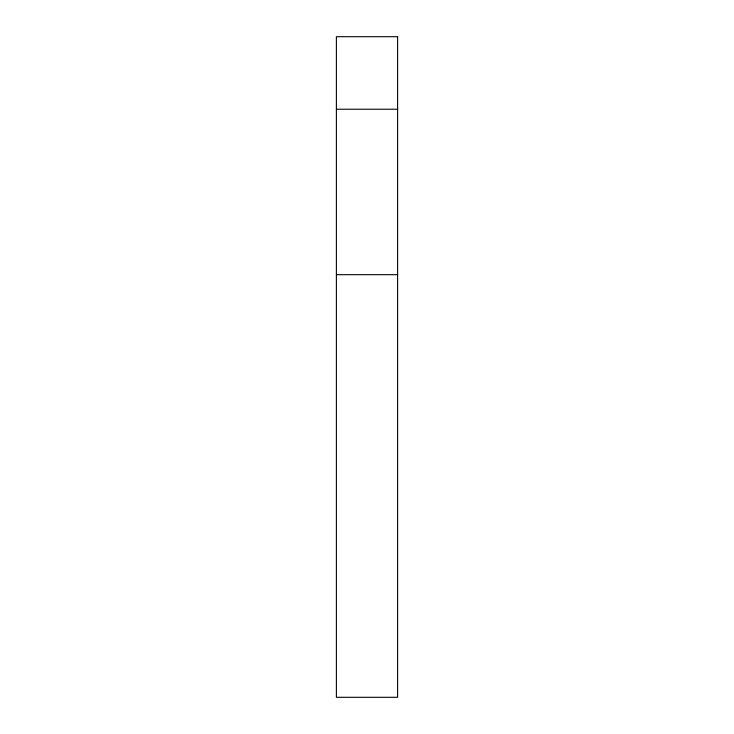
<?xml version="1.0" encoding="UTF-8"?>
<svg xmlns="http://www.w3.org/2000/svg" width="734" height="734" viewBox="0 0 734 734"><rect width="100%" height="100%" fill="white"/><g stroke="black" fill="none" stroke-linecap="round" stroke-linejoin="round"><path stroke-width="1.1" d="M336.392 109.228L397.608 109.228M336.392 274.69L397.608 274.69M397.608 36.7L336.392 36.7L336.392 697.3L397.608 697.3L397.608 36.7"/></g></svg>
